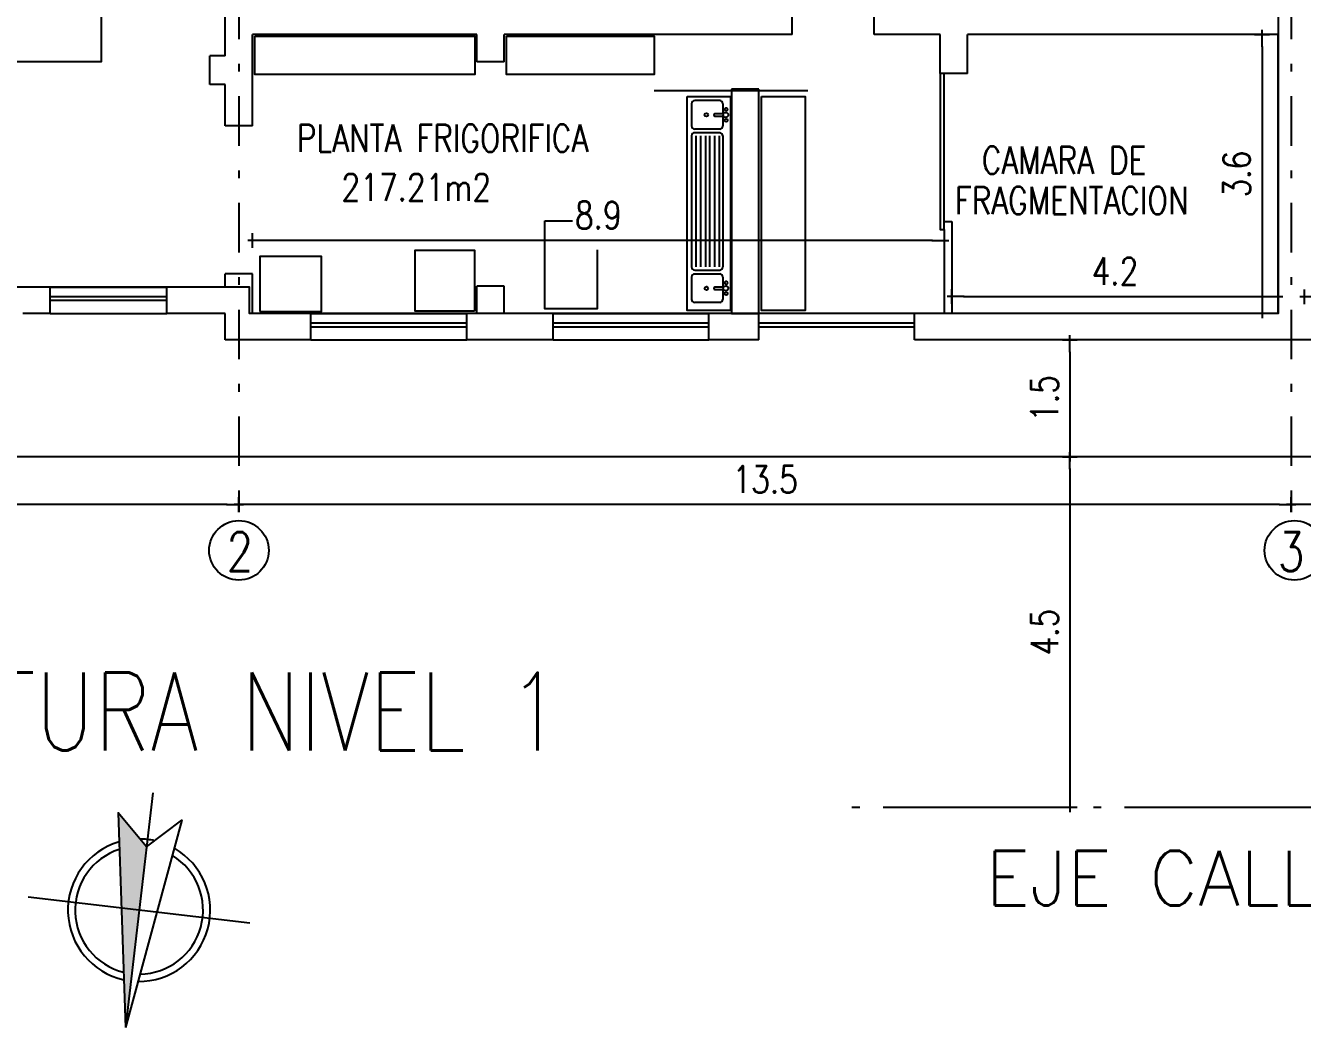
# Model space of a CAD drawing. Extents: x -3099 to -2751, y 5130 to 5248.
# Drawn here: x -3063.09 to -3046.69, y 5159.88 to 5172.75 of the extents above; entities that cross this region are included whole.
import ezdxf

# ---------------------------------------------------------------- set-up
doc = ezdxf.new("R2010")
doc.units = 0
doc.header["$MEASUREMENT"] = 0
doc.linetypes.add('ACAD_ISO04W100', pattern=[30.5, 24, -3, 0.5, -3])
doc.linetypes.add('DASHDOT', pattern=[25.4, 12.7, -6.35, 0, -6.35])
doc.layers.get('0').update_dxf_attribs({"linetype": 'CONTINUOUS'})
doc.layers.get('DEFPOINTS').update_dxf_attribs({"color": 3, "linetype": 'CONTINUOUS', "lineweight": 5})
for name, color, linetype in [('ANTEPECHO', 1, 'CONTINUOUS'), ('CALLE', 1, 'CONTINUOUS'), ('COTAS', 7, 'CONTINUOUS'), ('EJE_C', 9, 'DASHDOT'), ('EQUIPAMIENTO', 2, 'CONTINUOUS'), ('MURO', 5, 'CONTINUOUS'), ('PUERTA', 2, 'CONTINUOUS'), ('SUPERF-TEXTO', 2, 'CONTINUOUS'), ('SUPERFICIE', 7, 'CONTINUOUS'), ('TEXTO', 3, 'CONTINUOUS'), ('VENTANA', 2, 'CONTINUOUS')]:
    doc.layers.add(name, color=color, linetype=linetype)
doc.styles.add('cota', font='romans.shx', dxfattribs={"width": 0.8, "height": 0.35})
doc.styles.add('ROMANS', font='romans.shx', dxfattribs={"oblique": 10, "height": 1.3})
doc.styles.add('TEXTO', font='romans.shx', dxfattribs={"width": 0.8, "height": 0.4})
doc.dimstyles.new('ROMANS', dxfattribs={"dimscale": 2, "dimtxt": 0.35, "dimasz": 0.15, "dimexe": 1.25, "dimexo": 0.625, "dimtad": 1, "dimdec": 0, "dimdsep": 46, "dimtxsty": 'cota', "dimcen": 2.5, "dimse1": 1, "dimse2": 1, "dimclrt": 2, "dimadec": 0, "dimazin": 0, "dimtfac": 1, "dimtdec": 0, "dimtmove": 0, "dimatfit": 3, "dimfxl": 0, "dimtolj": 1, "dimtzin": 0, "dimarcsym": 0})

# ---------------------------------------------------------------- blocks, each defined once
blk = doc.blocks.new('COTA_LN')
at = {"layer": 'COTAS'}
for points in [[(-1.05, 0), (0.4, 0)], [(0, 0.63), (0, -0.63)]]:
    blk.add_lwpolyline(points, dxfattribs=at)
at = {"layer": 'COTAS', "color": 20, "const_width": 0.05}
blk.add_lwpolyline([(0, 0.38), (0, -0.38)], dxfattribs=at)
blk = doc.blocks.new('*D42')
at = {"layer": 'COTAS', "color": 0, "lineweight": -2}
blk.add_line((-3047.213, 5172.478), (-3047.213, 5169.198), dxfattribs=at)
at = {"layer": 'DEFPOINTS', "color": 0}
for p in [(-3047.007, 5172.628), (-3047.213, 5169.048), (-3047.007, 5169.048)]:
    blk.add_point(p, dxfattribs=at)
at = {"layer": 'COTAS', "color": 0, "lineweight": -2, "xscale": 0.15, "yscale": 0.15, "zscale": 0.15}
for p, rotation in [((-3047.213, 5172.628), 90), ((-3047.213, 5169.048), 270)]:
    blk.add_blockref('COTA_LN', p, dxfattribs=dict(at, rotation=rotation))
at = {"layer": 'COTAS', "insert": (-3047.538, 5170.838), "char_height": 0.35, "attachment_point": 5, "rotation": 90, "style": 'cota'}
blk.add_mtext('\\A1;3.6', dxfattribs=at)
blk = doc.blocks.new('*D43')
at = {"layer": 'COTAS', "color": 0, "lineweight": -2}
blk.add_line((-3051.045, 5169.268), (-3047.157, 5169.268), dxfattribs=at)
at = {"layer": 'DEFPOINTS', "color": 0}
for p in [(-3047.007, 5169.268), (-3051.195, 5169.048), (-3047.007, 5169.048)]:
    blk.add_point(p, dxfattribs=at)
at = {"layer": 'COTAS', "color": 0, "lineweight": -2, "xscale": 0.15, "yscale": 0.15, "zscale": 0.15, "rotation": 180}
blk.add_blockref('COTA_LN', (-3051.195, 5169.268), dxfattribs=at)
at = {"layer": 'COTAS', "color": 0, "lineweight": -2, "xscale": 0.15, "yscale": 0.15, "zscale": 0.15}
blk.add_blockref('COTA_LN', (-3047.007, 5169.268), dxfattribs=at)
at = {"layer": 'COTAS', "insert": (-3049.101, 5169.593), "char_height": 0.35, "attachment_point": 5, "style": 'cota'}
blk.add_mtext('\\A1;4.2', dxfattribs=at)
blk = doc.blocks.new('*D44')
at = {"layer": 'COTAS', "color": 0, "lineweight": -2}
blk.add_line((-3051.445, 5169.984), (-3060.025, 5169.984), dxfattribs=at)
at = {"layer": 'DEFPOINTS', "color": 0}
for p in [(-3060.175, 5169.984), (-3060.175, 5169.048), (-3051.295, 5169.048)]:
    blk.add_point(p, dxfattribs=at)
at = {"layer": 'COTAS', "color": 0, "lineweight": -2, "xscale": 0.15, "yscale": 0.15, "zscale": 0.15, "rotation": 180}
blk.add_blockref('COTA_LN', (-3060.175, 5169.984), dxfattribs=at)
at = {"layer": 'COTAS', "color": 0, "lineweight": -2, "xscale": 0.15, "yscale": 0.15, "zscale": 0.15}
blk.add_blockref('COTA_LN', (-3051.295, 5169.984), dxfattribs=at)
at = {"layer": 'COTAS', "insert": (-3055.735, 5170.309), "char_height": 0.35, "attachment_point": 5, "style": 'cota'}
blk.add_mtext('\\A1;8.9', dxfattribs=at)
blk = doc.blocks.new('*D47')
at = {"layer": 'COTAS', "color": 0, "lineweight": -2}
blk.add_line((-3046.517, 5169.262), (-3043.077, 5169.262), dxfattribs=at)
at = {"layer": 'DEFPOINTS', "color": 0}
for p in [(-3042.927, 5169.262), (-3046.667, 5169.048), (-3042.927, 5169.048)]:
    blk.add_point(p, dxfattribs=at)
at = {"layer": 'COTAS', "color": 0, "lineweight": -2, "xscale": 0.15, "yscale": 0.15, "zscale": 0.15, "rotation": 180}
blk.add_blockref('COTA_LN', (-3046.667, 5169.262), dxfattribs=at)
at = {"layer": 'COTAS', "color": 0, "lineweight": -2, "xscale": 0.15, "yscale": 0.15, "zscale": 0.15}
blk.add_blockref('COTA_LN', (-3042.927, 5169.262), dxfattribs=at)
at = {"layer": 'COTAS', "insert": (-3044.797, 5169.587), "char_height": 0.35, "attachment_point": 5, "style": 'cota'}
blk.add_mtext('\\A1;3.7', dxfattribs=at)
blk = doc.blocks.new('*D152')
at = {"layer": 'COTAS', "color": 0, "lineweight": -2}
blk.add_line((-3042.907, 5166.594), (-3046.687, 5166.594), dxfattribs=at)
at = {"layer": 'DEFPOINTS', "color": 0}
for p in [(-3046.837, 5166.594), (-3046.837, 5166.594), (-3042.757, 5166.594)]:
    blk.add_point(p, dxfattribs=at)
at = {"layer": 'COTAS', "color": 0, "lineweight": -2, "xscale": 0.15, "yscale": 0.15, "zscale": 0.15, "rotation": 180}
blk.add_blockref('COTA_LN', (-3046.837, 5166.594), dxfattribs=at)
at = {"layer": 'COTAS', "color": 0, "lineweight": -2, "xscale": 0.15, "yscale": 0.15, "zscale": 0.15}
blk.add_blockref('COTA_LN', (-3042.757, 5166.594), dxfattribs=at)
at = {"layer": 'COTAS', "insert": (-3044.797, 5166.919), "char_height": 0.35, "attachment_point": 5, "style": 'cota'}
blk.add_mtext('\\A1;4.1', dxfattribs=at)
blk = doc.blocks.new('*D153')
at = {"layer": 'COTAS', "color": 0, "lineweight": -2}
blk.add_line((-3046.987, 5166.594), (-3060.2, 5166.594), dxfattribs=at)
at = {"layer": 'DEFPOINTS', "color": 0}
for p in [(-3060.35, 5166.594), (-3060.35, 5166.583), (-3046.837, 5166.594)]:
    blk.add_point(p, dxfattribs=at)
at = {"layer": 'COTAS', "color": 0, "lineweight": -2, "xscale": 0.15, "yscale": 0.15, "zscale": 0.15, "rotation": 180}
blk.add_blockref('COTA_LN', (-3060.35, 5166.594), dxfattribs=at)
at = {"layer": 'COTAS', "color": 0, "lineweight": -2, "xscale": 0.15, "yscale": 0.15, "zscale": 0.15}
blk.add_blockref('COTA_LN', (-3046.837, 5166.594), dxfattribs=at)
at = {"layer": 'COTAS', "insert": (-3053.593, 5166.919), "char_height": 0.35, "attachment_point": 5, "style": 'cota'}
blk.add_mtext('\\A1;13.5', dxfattribs=at)
blk = doc.blocks.new('*D154')
at = {"layer": 'COTAS', "color": 0, "lineweight": -2}
blk.add_line((-3060.5, 5166.594), (-3069.145, 5166.594), dxfattribs=at)
at = {"layer": 'DEFPOINTS', "color": 0}
for p in [(-3069.295, 5166.594), (-3069.295, 5166.583), (-3060.35, 5166.583)]:
    blk.add_point(p, dxfattribs=at)
at = {"layer": 'COTAS', "color": 0, "lineweight": -2, "xscale": 0.15, "yscale": 0.15, "zscale": 0.15, "rotation": 180}
blk.add_blockref('COTA_LN', (-3069.295, 5166.594), dxfattribs=at)
at = {"layer": 'COTAS', "color": 0, "lineweight": -2, "xscale": 0.15, "yscale": 0.15, "zscale": 0.15}
blk.add_blockref('COTA_LN', (-3060.35, 5166.594), dxfattribs=at)
at = {"layer": 'COTAS', "insert": (-3064.822, 5166.919), "char_height": 0.35, "attachment_point": 5, "style": 'cota'}
blk.add_mtext('\\A1;8.9', dxfattribs=at)
blk = doc.blocks.new('*D155')
at = {"layer": 'COTAS', "color": 0, "lineweight": -2}
blk.add_line((-3049.681, 5168.558), (-3049.681, 5167.358), dxfattribs=at)
at = {"layer": 'DEFPOINTS', "color": 0}
for p in [(-3051.675, 5168.708), (-3051.675, 5167.208), (-3049.681, 5167.208)]:
    blk.add_point(p, dxfattribs=at)
at = {"layer": 'COTAS', "color": 0, "lineweight": -2, "xscale": 0.15, "yscale": 0.15, "zscale": 0.15}
for p, rotation in [((-3049.681, 5168.708), 90), ((-3049.681, 5167.208), 270)]:
    blk.add_blockref('COTA_LN', p, dxfattribs=dict(at, rotation=rotation))
at = {"layer": 'COTAS', "insert": (-3050.006, 5167.958), "char_height": 0.35, "attachment_point": 5, "rotation": 90, "style": 'cota'}
blk.add_mtext('\\A1;1.5', dxfattribs=at)
blk = doc.blocks.new('*D156')
at = {"layer": 'COTAS', "color": 0, "lineweight": -2}
blk.add_line((-3049.681, 5167.058), (-3049.681, 5162.858), dxfattribs=at)
at = {"layer": 'DEFPOINTS', "color": 0}
for p in [(-3051.675, 5167.208), (-3052.632, 5162.708), (-3049.681, 5162.708)]:
    blk.add_point(p, dxfattribs=at)
at = {"layer": 'COTAS', "color": 0, "lineweight": -2, "xscale": 0.15, "yscale": 0.15, "zscale": 0.15}
for p, rotation in [((-3049.681, 5167.208), 90), ((-3049.681, 5162.708), 270)]:
    blk.add_blockref('COTA_LN', p, dxfattribs=dict(at, rotation=rotation))
at = {"layer": 'COTAS', "insert": (-3050.006, 5164.958), "char_height": 0.35, "attachment_point": 5, "rotation": 90, "style": 'cota'}
blk.add_mtext('\\A1;4.5', dxfattribs=at)

msp = doc.modelspace()

# ---------------------------------------------------------------- hatches: boundary and pattern name
h = msp.add_hatch(color=256)
h.paths.add_polyline_path([(-3061.537, 5162.203), (-3061.902, 5162.638), (-3061.86, 5161.414), (-3061.632, 5161.388)])
h.paths.add_polyline_path([(-3061.632, 5161.388), (-3061.86, 5161.414), (-3061.808, 5159.882)])
msp.add_hatch(color=256).paths.add_polyline_path([(-3061.632, 5161.388), (-3061.86, 5161.414), (-3061.808, 5159.882)])

# ---------------------------------------------------------------- linework, layer by layer
for points in [[(-3061.456, 5162.893), (-3061.808, 5159.882)], [(-3061.537, 5162.203), (-3061.902, 5162.638), (-3061.808, 5159.882)], [(-3061.537, 5162.203), (-3061.081, 5162.542), (-3061.808, 5159.882)], [(-3060.208, 5161.221), (-3063.055, 5161.554)]]:
    msp.add_lwpolyline(points)
for radius, start, end in [(0.914, 77.4185, 89.2437), (0.914, 106.349, 257.5625), (0.821, 108.0323, 255.8792), (0.914, 269.0996, 60.3131), (0.821, 270.7829, 58.6298)]:
    msp.add_arc((-3061.632, 5161.388), radius, start, end)
at = {"layer": 'ANTEPECHO'}
for p, q in [((-3062.775, 5169.388), (-3061.275, 5169.388)), ((-3062.775, 5169.048), (-3061.275, 5169.048)), ((-3059.425, 5169.048), (-3057.425, 5169.048)), ((-3056.315, 5169.048), (-3054.315, 5169.048)), ((-3059.425, 5168.708), (-3057.425, 5168.708)), ((-3056.315, 5168.708), (-3054.315, 5168.708))]:
    msp.add_line(p, q, dxfattribs=at)
at = {"layer": 'CALLE', "color": 3}
msp.add_line((-3027.882, 5167.208), (-3072.379, 5167.208), dxfattribs=at)
at = {"layer": 'CALLE', "color": 3, "linetype": 'ACAD_ISO04W100', "ltscale": 0.1}
msp.add_line((-3027.978, 5162.708), (-3052.632, 5162.708), dxfattribs=at)
at = {"layer": 'COTAS'}
msp.add_lwpolyline([(-3054.025, 5169.048), (-3053.675, 5169.048)], dxfattribs=at)
at = {"layer": 'EJE_C', "ltscale": 0.05}
for p, q in [((-3060.35, 5174.577), (-3060.35, 5166.583)), ((-3046.837, 5174.577), (-3046.837, 5166.583))]:
    msp.add_line(p, q, dxfattribs=at)
at = {"layer": 'EJE_C', "linetype": 'Continuous', "ltscale": 0.05}
for centre in [(-3060.35, 5166.007), (-3046.797, 5166.007)]:
    msp.add_circle(centre, 0.382, dxfattribs=at)
at = {"layer": 'EQUIPAMIENTO', "color": 2}
for p, q in [((-3054.175, 5171.781), (-3054.497, 5171.781)), ((-3054.537, 5171.741), (-3054.537, 5171.455)), ((-3054.135, 5171.741), (-3054.135, 5171.613)), ((-3054.126, 5171.613), (-3054.239, 5171.613)), ((-3054.239, 5171.583), (-3054.127, 5171.583)), ((-3054.135, 5171.583), (-3054.135, 5171.455)), ((-3054.537, 5171.328), (-3054.537, 5169.646)), ((-3054.175, 5171.415), (-3054.497, 5171.415)), ((-3054.175, 5171.368), (-3054.497, 5171.368)), ((-3054.484, 5171.328), (-3054.484, 5169.646)), ((-3054.423, 5171.328), (-3054.423, 5169.646)), ((-3054.36, 5171.328), (-3054.36, 5169.646)), ((-3054.306, 5171.328), (-3054.306, 5169.646)), ((-3054.244, 5171.328), (-3054.244, 5169.646)), ((-3054.183, 5171.328), (-3054.183, 5169.646)), ((-3054.135, 5171.328), (-3054.135, 5169.646)), ((-3054.537, 5169.515), (-3054.537, 5169.229)), ((-3054.497, 5169.606), (-3054.175, 5169.606)), ((-3054.175, 5169.555), (-3054.497, 5169.555)), ((-3054.135, 5169.515), (-3054.135, 5169.387)), ((-3054.126, 5169.387), (-3054.239, 5169.387)), ((-3054.239, 5169.357), (-3054.127, 5169.357)), ((-3054.135, 5169.357), (-3054.135, 5169.229)), ((-3054.175, 5169.189), (-3054.497, 5169.189))]:
    msp.add_line(p, q, dxfattribs=at)
at = {"layer": 'EQUIPAMIENTO'}
for points in [[(-3064.867, 5172.88), (-3062.117, 5172.88), (-3062.117, 5172.28), (-3064.867, 5172.28), (-3064.867, 5172.88)], [(-3055.016, 5171.91), (-3053.59, 5171.91), (-3053.047, 5171.91)], [(-3054.596, 5171.836), (-3054.036, 5171.836), (-3054.036, 5169.086), (-3054.596, 5169.086), (-3054.596, 5171.836)], [(-3053.638, 5171.836), (-3053.078, 5171.836), (-3053.078, 5169.086), (-3053.638, 5169.086), (-3053.638, 5171.836)], [(-3056.421, 5170.24), (-3056.065, 5170.24)], [(-3055.751, 5169.865), (-3055.751, 5169.11), (-3056.421, 5169.11), (-3056.421, 5170.24)]]:
    msp.add_lwpolyline(points, dxfattribs=at)
for points in [[(-3060.144, 5172.61), (-3057.321, 5172.61), (-3057.321, 5172.118), (-3060.144, 5172.118)], [(-3056.916, 5172.61), (-3055.016, 5172.61), (-3055.016, 5172.118), (-3056.916, 5172.118)], [(-3057.327, 5169.078), (-3058.085, 5169.078), (-3058.085, 5169.861), (-3057.327, 5169.861)], [(-3060.081, 5169.072), (-3059.291, 5169.072), (-3059.291, 5169.779), (-3060.081, 5169.779)]]:
    msp.add_lwpolyline(points, close=True, dxfattribs=at)
at = {"layer": 'EQUIPAMIENTO', "color": 2}
for centre, radius in [((-3054.348, 5171.598), 0.0224), ((-3054.099, 5171.598), 0.0316), ((-3054.094, 5171.668), 0.02), ((-3054.094, 5171.528), 0.02), ((-3054.348, 5169.372), 0.0224), ((-3054.099, 5169.372), 0.0316), ((-3054.094, 5169.442), 0.02), ((-3054.094, 5169.302), 0.02)]:
    msp.add_circle(centre, radius, dxfattribs=at)
for centre, radius, start, end in [((-3054.502, 5171.746), 0.0354, 81.8699, 188.1301), ((-3054.178, 5171.739), 0.0426, 3.3665, 86.6335), ((-3054.494, 5171.458), 0.0426, 183.3665, 266.6335), ((-3054.239, 5171.598), 0.015, 90, 270), ((-3054.178, 5171.458), 0.0426, 273.3665, 356.6335), ((-3054.502, 5171.333), 0.0354, 81.8699, 188.1301), ((-3054.178, 5171.326), 0.0426, 3.3665, 86.6335), ((-3054.494, 5169.648), 0.0426, 183.3665, 266.6335), ((-3054.502, 5169.52), 0.0354, 81.8699, 188.1301), ((-3054.178, 5169.648), 0.0426, 273.3665, 356.6335), ((-3054.178, 5169.513), 0.0426, 3.3665, 86.6335), ((-3054.239, 5169.372), 0.015, 90, 270), ((-3054.494, 5169.232), 0.0426, 183.3665, 266.6335), ((-3054.178, 5169.232), 0.0426, 273.3665, 356.6335)]:
    msp.add_arc(centre, radius, start, end, dxfattribs=at)
at = {"layer": 'MURO'}
for p, q in [((-3060.175, 5171.458), (-3060.175, 5172.628)), ((-3057.295, 5172.278), (-3057.295, 5172.628)), ((-3056.945, 5172.278), (-3056.945, 5172.628)), ((-3053.245, 5172.628), (-3056.945, 5172.628)), ((-3051.345, 5172.628), (-3052.195, 5172.628)), ((-3051.345, 5172.128), (-3051.345, 5172.628)), ((-3047.007, 5172.628), (-3050.995, 5172.628)), ((-3050.995, 5172.128), (-3050.995, 5172.628)), ((-3047.007, 5169.048), (-3047.007, 5172.628)), ((-3060.725, 5171.988), (-3060.725, 5172.358)), ((-3056.945, 5172.278), (-3057.295, 5172.278)), ((-3050.995, 5172.128), (-3051.345, 5172.128)), ((-3054.025, 5171.928), (-3054.025, 5169.048)), ((-3053.675, 5171.928), (-3054.025, 5171.928)), ((-3053.675, 5168.708), (-3053.675, 5171.928)), ((-3060.175, 5171.458), (-3060.525, 5171.458)), ((-3060.525, 5169.388), (-3060.525, 5169.558)), ((-3060.175, 5169.558), (-3060.525, 5169.558)), ((-3060.175, 5169.048), (-3060.175, 5169.558)), ((-3062.775, 5169.388), (-3063.125, 5169.388)), ((-3062.775, 5169.048), (-3062.775, 5169.388)), ((-3061.275, 5169.048), (-3061.275, 5169.388)), ((-3060.525, 5169.388), (-3061.275, 5169.388)), ((-3057.295, 5169.048), (-3057.295, 5169.398)), ((-3056.945, 5169.398), (-3057.295, 5169.398)), ((-3056.945, 5169.048), (-3056.945, 5169.398)), ((-3062.775, 5169.048), (-3063.125, 5169.048)), ((-3060.525, 5169.048), (-3061.275, 5169.048)), ((-3060.525, 5168.708), (-3060.525, 5169.048)), ((-3059.425, 5169.048), (-3060.175, 5169.048)), ((-3059.425, 5168.708), (-3059.425, 5169.048)), ((-3057.425, 5168.708), (-3057.425, 5169.048)), ((-3057.295, 5169.048), (-3057.425, 5169.048)), ((-3056.315, 5169.048), (-3056.945, 5169.048)), ((-3056.315, 5168.708), (-3056.315, 5169.048)), ((-3054.025, 5169.048), (-3054.315, 5169.048)), ((-3054.315, 5168.708), (-3054.315, 5169.048)), ((-3047.007, 5169.048), (-3051.675, 5169.048)), ((-3051.675, 5168.708), (-3051.675, 5169.048)), ((-3059.425, 5168.708), (-3060.525, 5168.708)), ((-3056.315, 5168.708), (-3057.425, 5168.708)), ((-3053.675, 5168.708), (-3054.315, 5168.708)), ((-3046.187, 5168.708), (-3051.675, 5168.708))]:
    msp.add_line(p, q, dxfattribs=at)
for points in [[(-3060.525, 5172.358), (-3060.525, 5172.978)], [(-3053.245, 5172.628), (-3053.245, 5172.978)], [(-3052.195, 5172.628), (-3052.195, 5172.978)], [(-3057.295, 5172.628), (-3060.175, 5172.628)], [(-3060.525, 5172.358), (-3060.725, 5172.358)], [(-3060.525, 5171.988), (-3060.725, 5171.988)], [(-3060.525, 5171.458), (-3060.525, 5171.988)], [(-3051.295, 5170.228), (-3051.195, 5170.228)], [(-3051.195, 5170.228), (-3051.195, 5169.048)], [(-3051.295, 5170.128), (-3051.295, 5169.048)]]:
    msp.add_lwpolyline(points, dxfattribs=at)
at = {"layer": 'PUERTA'}
msp.add_lwpolyline([(-3051.345, 5172.128), (-3051.345, 5170.128), (-3051.295, 5170.128), (-3051.295, 5172.128)], dxfattribs=at)
at = {"layer": 'SUPERFICIE'}
msp.add_lwpolyline([(-3047.007, 5175.008), (-3047.007, 5169.048), (-3060.215, 5169.048), (-3060.215, 5169.388), (-3069.125, 5169.388), (-3069.125, 5184.778), (-3060.075, 5184.778), (-3060.075, 5175.008), (-3047.007, 5175.008)], dxfattribs=at)
at = {"layer": 'VENTANA'}
for p, q in [((-3062.775, 5169.268), (-3061.275, 5169.268)), ((-3062.775, 5169.218), (-3061.275, 5169.218)), ((-3059.425, 5168.928), (-3057.425, 5168.928)), ((-3059.425, 5168.878), (-3057.425, 5168.878)), ((-3056.315, 5168.928), (-3054.315, 5168.928)), ((-3056.315, 5168.878), (-3054.315, 5168.878)), ((-3053.675, 5168.928), (-3051.675, 5168.928)), ((-3053.675, 5168.878), (-3051.675, 5168.878))]:
    msp.add_line(p, q, dxfattribs=at)

# ---------------------------------------------------------------- texts
at = {"layer": 'CALLE', "color": 3, "linetype": 'ACAD_ISO04W100', "ltscale": 10, "style": 'TEXTO'}
msp.add_text('EJE CALLE PATRICIO LYNCH', height=0.7, dxfattribs=at).set_placement((-3050.764, 5161.45))
at = {"layer": 'EJE_C', "ltscale": 0.05, "style": 'ROMANS', "width": 0.8}
for s, p in [('2', (-3060.508, 5165.741)), ('3', (-3047.011, 5165.741))]:
    msp.add_text(s, height=0.5, dxfattribs=at).set_placement(p)
at = {"layer": 'SUPERF-TEXTO', "style": 'TEXTO', "width": 0.8}
msp.add_text('217.21m2', height=0.35, dxfattribs=at).set_placement((-3059.033, 5170.493))
at = {"layer": 'TEXTO', "style": 'TEXTO', "width": 0.8}
for s, p in [('PLANTA FRIGORIFICA', (-3059.608, 5171.123)), ('CAMARA DE', (-3050.811, 5170.841)), ('FRAGMENTACION', (-3051.157, 5170.323))]:
    msp.add_text(s, height=0.35, dxfattribs=at).set_placement(p)
at = {"layer": 'TEXTO', "color": 6, "style": 'ROMANS', "width": 0.8}
msp.add_text('PLANTA DE ARQUITECTURA NIVEL 1', height=1, dxfattribs=at).set_placement((-3074.858, 5163.438))

# ---------------------------------------------------------------- dimensions: what is measured, and where the dimension line sits
at = {"layer": 'COTAS'}
for base, p1, p2, override, picture, middle in [((-3047.213, 5169.048), (-3047.007, 5172.628), (-3047.007, 5169.048), {"dimscale": 1, "dimexe": 0.15, "dimexo": 0.2, "dimgap": 0.15, "dimdec": 1, "dimzin": 9, "dimblk": 'COTA_LN', "dimcen": 1, "dimclrt": 256, "dimadec": 1, "dimtm": 1e-09, "dimtdec": 1, "dimldrblk": 'COTA_LN'}, '*D42', (-3047.538, 5170.838)), ((-3049.681, 5167.208), (-3051.675, 5168.708), (-3051.675, 5167.208), {"dimscale": 1, "dimexe": 0.15, "dimexo": 0.2, "dimgap": 0.15, "dimdec": 1, "dimzin": 9, "dimblk": 'COTA_LN', "dimcen": 1, "dimclrt": 256, "dimadec": 1, "dimtm": 1e-09, "dimtdec": 1, "dimldrblk": 'COTA_LN'}, '*D155', (-3050.006, 5167.958)), ((-3049.681, 5162.708), (-3051.675, 5167.208), (-3052.632, 5162.708), {"dimscale": 1, "dimexe": 0.15, "dimexo": 0.2, "dimgap": 0.15, "dimdec": 1, "dimzin": 9, "dimblk": 'COTA_LN', "dimcen": 1, "dimclrt": 256, "dimadec": 1, "dimtm": 1e-09, "dimtdec": 1, "dimtmove": 1, "dimldrblk": 'COTA_LN'}, '*D156', (-3050.006, 5164.958))]:
    dim = msp.add_linear_dim(base=base, p1=p1, p2=p2, angle=90, dimstyle='ROMANS', override=override, dxfattribs=at)
    dim.commit()
    dim.dimension.update_dxf_attribs({"geometry": picture, "text_midpoint": middle})
for base, p1, p2, override, picture, middle in [((-3060.175, 5169.984), (-3051.295, 5169.048), (-3060.175, 5169.048), {"dimscale": 1, "dimexe": 0.15, "dimexo": 0.2, "dimgap": 0.15, "dimdec": 1, "dimzin": 9, "dimblk": 'COTA_LN', "dimcen": 1, "dimclrt": 256, "dimadec": 1, "dimtm": 1e-09, "dimtdec": 1, "dimldrblk": 'COTA_LN'}, '*D44', (-3055.735, 5170.309)), ((-3047.007, 5169.268), (-3051.195, 5169.048), (-3047.007, 5169.048), {"dimscale": 1, "dimexe": 0.15, "dimexo": 0.2, "dimgap": 0.15, "dimdec": 1, "dimzin": 9, "dimblk": 'COTA_LN', "dimcen": 1, "dimclrt": 256, "dimadec": 1, "dimtm": 1e-09, "dimtdec": 1, "dimldrblk": 'COTA_LN'}, '*D43', (-3049.101, 5169.593)), ((-3042.927, 5169.262), (-3046.667, 5169.048), (-3042.927, 5169.048), {"dimscale": 1, "dimexe": 0.15, "dimexo": 0.2, "dimgap": 0.15, "dimdec": 1, "dimzin": 9, "dimblk": 'COTA_LN', "dimcen": 1, "dimclrt": 256, "dimadec": 1, "dimtm": 1e-09, "dimtdec": 1, "dimldrblk": 'COTA_LN'}, '*D47', (-3044.797, 5169.587)), ((-3069.295, 5166.594), (-3060.35, 5166.583), (-3069.295, 5166.583), {"dimscale": 1, "dimexe": 0.15, "dimexo": 0.2, "dimgap": 0.15, "dimdec": 1, "dimzin": 9, "dimblk": 'COTA_LN', "dimcen": 1, "dimclrt": 256, "dimadec": 1, "dimtm": 1e-09, "dimtdec": 1, "dimtmove": 1, "dimldrblk": 'COTA_LN'}, '*D154', (-3064.822, 5166.919)), ((-3060.35, 5166.594), (-3046.837, 5166.594), (-3060.35, 5166.583), {"dimscale": 1, "dimexe": 0.15, "dimexo": 0.2, "dimgap": 0.15, "dimdec": 1, "dimzin": 9, "dimblk": 'COTA_LN', "dimcen": 1, "dimclrt": 256, "dimadec": 1, "dimtm": 1e-09, "dimtdec": 1, "dimtmove": 1, "dimldrblk": 'COTA_LN'}, '*D153', (-3053.593, 5166.919)), ((-3046.837, 5166.594), (-3042.757, 5166.594), (-3046.837, 5166.594), {"dimscale": 1, "dimexe": 0.15, "dimexo": 0.2, "dimgap": 0.15, "dimdec": 1, "dimzin": 9, "dimblk": 'COTA_LN', "dimcen": 1, "dimclrt": 256, "dimadec": 1, "dimtm": 1e-09, "dimtdec": 1, "dimtmove": 1, "dimldrblk": 'COTA_LN'}, '*D152', (-3044.797, 5166.919))]:
    dim = msp.add_linear_dim(base=base, p1=p1, p2=p2, dimstyle='ROMANS', override=override, dxfattribs=at)
    dim.commit()
    dim.dimension.update_dxf_attribs({"geometry": picture, "text_midpoint": middle})

doc.saveas('drawing.dxf')
